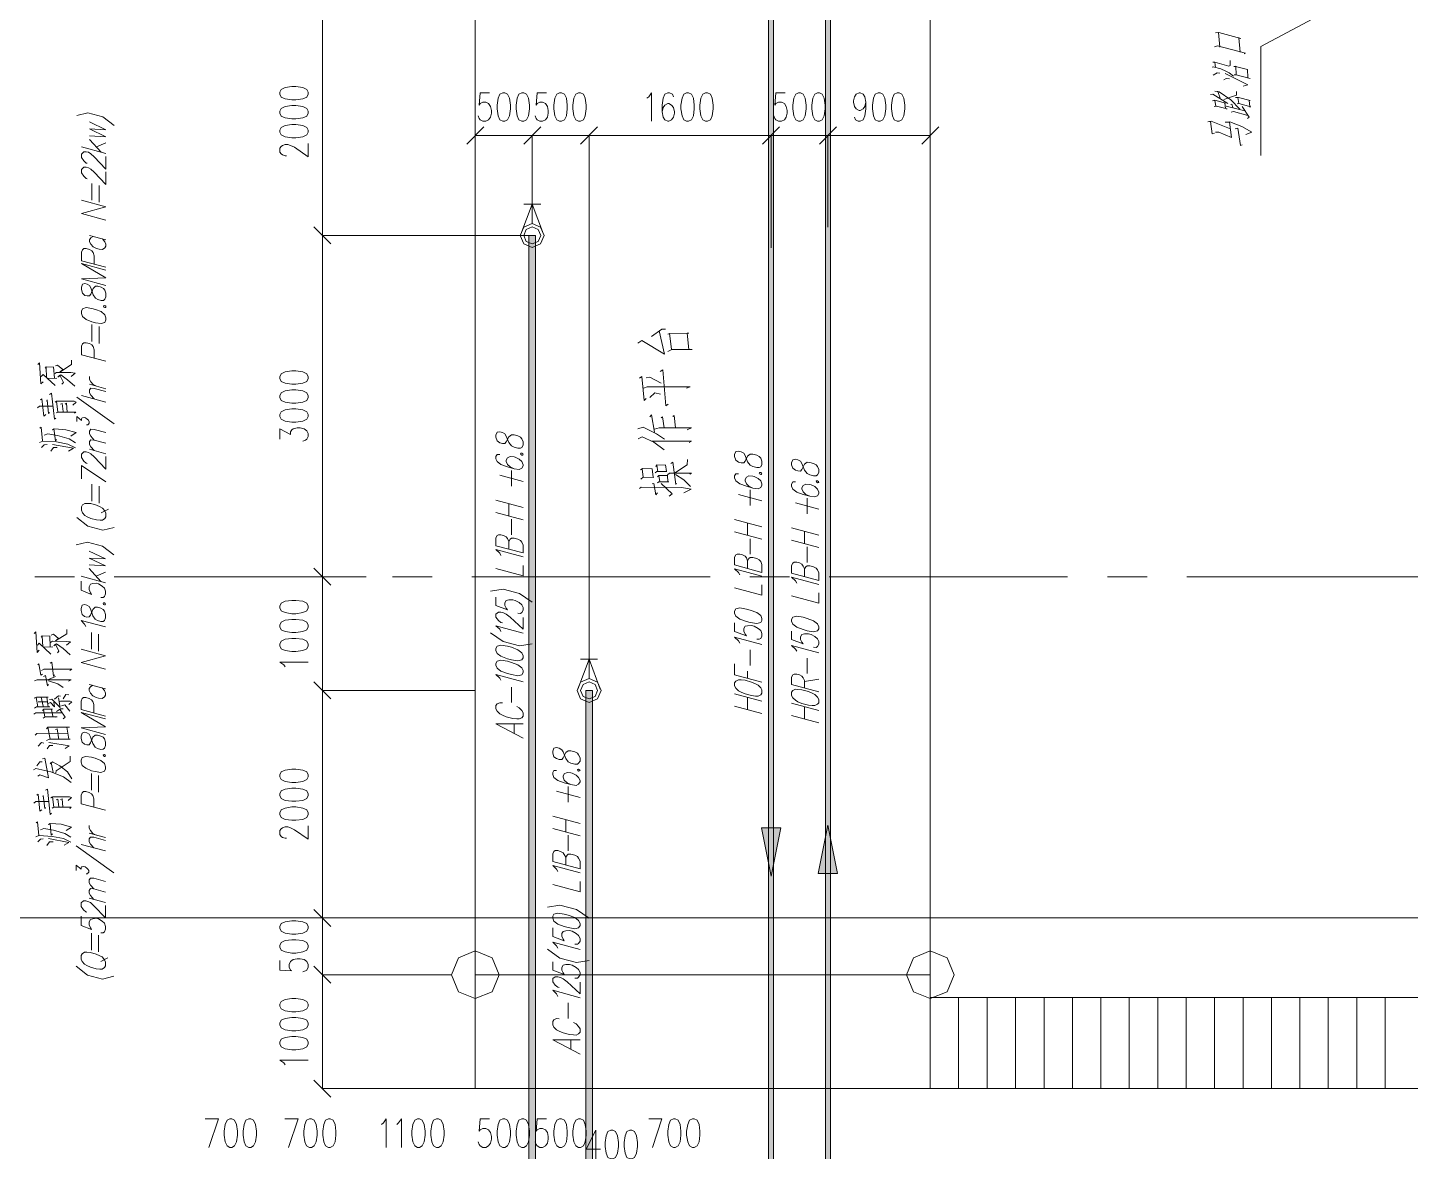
# Model space of a CAD drawing. Header units: millimetres. Extents: x 261 to 114907, y 32 to 1998430.
# Drawn here: x 64957 to 77117, y 1963001 to 1972882 of the extents above; entities that cross this region are included whole.
import ezdxf

# ---------------------------------------------------------------- set-up
doc = ezdxf.new("R2010")
doc.units = ezdxf.units.MM

msp = doc.modelspace()

# ---------------------------------------------------------------- hatches: boundary and pattern name
h = msp.add_hatch(color=0)
h.dxf.hatch_style = 2
h.paths.add_polyline_path([(71518, 1958852), (71473, 1958852), (71473, 1977070), (71518, 1977070)])
h = msp.add_hatch(color=0)
h.dxf.hatch_style = 2
h.paths.add_polyline_path([(72018, 1958352), (71973, 1958352), (71973, 1976570), (72018, 1976570)])
h = msp.add_hatch(color=0)
h.dxf.hatch_style = 2
h.paths.add_polyline_path([(69425, 1961803), (69365, 1961803), (69365, 1971055), (69425, 1971055)])
h = msp.add_hatch(color=0)
h.dxf.hatch_style = 2
h.paths.add_polyline_path([(69925, 1960939), (69865, 1960939), (69865, 1967054), (69925, 1967054)])
h = msp.add_hatch(color=0)
h.dxf.hatch_style = 2
h.paths.add_polyline_path([(71495, 1965420), (71580, 1965845), (71410, 1965845)])
h = msp.add_hatch(color=0)
h.dxf.hatch_style = 2
h.paths.add_polyline_path([(71995, 1965870), (72080, 1965445), (71910, 1965445)])

# ---------------------------------------------------------------- linework, layer by layer
at = {"color": 0, "lineweight": 0}
for points in [[(71518, 1958852), (71473, 1958852), (71473, 1977070), (71518, 1977070)], [(72018, 1958352), (71973, 1958352), (71973, 1976570), (72018, 1976570)], [(67174, 1972297), (67186, 1972272), (67222, 1972255), (67281, 1972247), (67317, 1972247), (67377, 1972255), (67412, 1972272), (67424, 1972297), (67424, 1972314), (67412, 1972339), (67377, 1972355), (67317, 1972364), (67281, 1972364), (67222, 1972355), (67186, 1972339), (67174, 1972314)], [(69136, 1972309), (69111, 1972298), (69095, 1972262), (69086, 1972202), (69086, 1972167), (69095, 1972107), (69111, 1972071), (69136, 1972059), (69153, 1972059), (69178, 1972071), (69195, 1972107), (69203, 1972167), (69203, 1972202), (69195, 1972262), (69178, 1972298), (69153, 1972309)], [(69303, 1972309), (69278, 1972298), (69261, 1972262), (69253, 1972202), (69253, 1972167), (69261, 1972107), (69278, 1972071), (69303, 1972059), (69320, 1972059), (69345, 1972071), (69362, 1972107), (69370, 1972167), (69370, 1972202), (69362, 1972262), (69345, 1972298), (69320, 1972309)], [(69636, 1972309), (69611, 1972298), (69595, 1972262), (69586, 1972202), (69586, 1972167), (69595, 1972107), (69611, 1972071), (69636, 1972059), (69653, 1972059), (69678, 1972071), (69695, 1972107), (69703, 1972167), (69703, 1972202), (69695, 1972262), (69678, 1972298), (69653, 1972309)], [(69803, 1972309), (69778, 1972298), (69761, 1972262), (69753, 1972202), (69753, 1972167), (69761, 1972107), (69778, 1972071), (69803, 1972059), (69820, 1972059), (69845, 1972071), (69861, 1972107), (69870, 1972167), (69870, 1972202), (69861, 1972262), (69845, 1972298), (69820, 1972309)], [(70753, 1972309), (70728, 1972298), (70712, 1972262), (70703, 1972202), (70703, 1972167), (70712, 1972107), (70728, 1972071), (70753, 1972059), (70770, 1972059), (70795, 1972071), (70812, 1972107), (70820, 1972167), (70820, 1972202), (70812, 1972262), (70795, 1972298), (70770, 1972309)], [(70920, 1972309), (70895, 1972298), (70878, 1972262), (70870, 1972202), (70870, 1972167), (70878, 1972107), (70895, 1972071), (70920, 1972059), (70937, 1972059), (70962, 1972071), (70978, 1972107), (70987, 1972167), (70987, 1972202), (70978, 1972262), (70962, 1972298), (70937, 1972309)], [(71737, 1972309), (71712, 1972298), (71695, 1972262), (71687, 1972202), (71687, 1972167), (71695, 1972107), (71712, 1972071), (71737, 1972059), (71754, 1972059), (71779, 1972071), (71795, 1972107), (71804, 1972167), (71804, 1972202), (71795, 1972262), (71779, 1972298), (71754, 1972309)], [(71904, 1972309), (71879, 1972298), (71862, 1972262), (71854, 1972202), (71854, 1972167), (71862, 1972107), (71879, 1972071), (71904, 1972059), (71920, 1972059), (71945, 1972071), (71962, 1972107), (71970, 1972167), (71970, 1972202), (71962, 1972262), (71945, 1972298), (71920, 1972309)], [(72437, 1972309), (72412, 1972298), (72395, 1972262), (72387, 1972202), (72387, 1972167), (72395, 1972107), (72412, 1972071), (72437, 1972059), (72454, 1972059), (72479, 1972071), (72496, 1972107), (72504, 1972167), (72504, 1972202), (72496, 1972262), (72479, 1972298), (72454, 1972309)], [(72604, 1972309), (72579, 1972298), (72562, 1972262), (72554, 1972202), (72554, 1972167), (72562, 1972107), (72579, 1972071), (72604, 1972059), (72621, 1972059), (72646, 1972071), (72662, 1972107), (72671, 1972167), (72671, 1972202), (72662, 1972262), (72646, 1972298), (72621, 1972309)], [(67174, 1972130), (67186, 1972105), (67222, 1972089), (67281, 1972080), (67317, 1972080), (67377, 1972089), (67412, 1972105), (67424, 1972130), (67424, 1972147), (67412, 1972172), (67377, 1972189), (67317, 1972197), (67281, 1972197), (67222, 1972189), (67186, 1972172), (67174, 1972147)], [(67174, 1971964), (67186, 1971939), (67222, 1971922), (67281, 1971914), (67317, 1971914), (67377, 1971922), (67412, 1971939), (67424, 1971964), (67424, 1971980), (67412, 1972005), (67377, 1972022), (67317, 1972030), (67281, 1972030), (67222, 1972022), (67186, 1972005), (67174, 1971980)], [(69290, 1971055), (69321, 1971129), (69395, 1971160), (69469, 1971129), (69500, 1971055), (69469, 1970981), (69395, 1970950), (69321, 1970981)], [(69320, 1971055), (69342, 1971108), (69395, 1971130), (69448, 1971108), (69470, 1971055), (69448, 1971002), (69395, 1970980), (69342, 1971002)], [(69320, 1971055), (69342, 1971108), (69395, 1971130), (69448, 1971108), (69470, 1971055), (69448, 1971002), (69395, 1970980), (69342, 1971002)], [(69425, 1961803), (69365, 1961803), (69365, 1971055), (69425, 1971055)], [(65605, 1970483), (65625, 1970484), (65636, 1970494), (65646, 1970516), (65646, 1970547), (65636, 1970574), (65625, 1970589), (65605, 1970601), (65574, 1970609), (65554, 1970608), (65533, 1970589), (65513, 1970540), (65502, 1970524), (65482, 1970523), (65461, 1970528), (65441, 1970546), (65430, 1970580), (65430, 1970599), (65441, 1970627), (65461, 1970633), (65482, 1970628), (65502, 1970616), (65513, 1970595), (65533, 1970534), (65554, 1970504), (65574, 1970492)], [(65554, 1970287), (65523, 1970296), (65471, 1970316), (65441, 1970343), (65430, 1970370), (65430, 1970389), (65441, 1970411), (65471, 1970421), (65523, 1970413), (65554, 1970405), (65605, 1970385), (65636, 1970358), (65646, 1970331), (65646, 1970312), (65636, 1970290), (65605, 1970280)], [(65636, 1970420), (65644, 1970421), (65646, 1970426), (65644, 1970433), (65636, 1970438), (65628, 1970437), (65625, 1970432), (65628, 1970425)], [(67174, 1969796), (67186, 1969771), (67222, 1969755), (67281, 1969746), (67317, 1969746), (67377, 1969755), (67412, 1969771), (67424, 1969796), (67424, 1969813), (67412, 1969838), (67377, 1969855), (67317, 1969863), (67281, 1969863), (67222, 1969855), (67186, 1969838), (67174, 1969813)], [(67174, 1969630), (67186, 1969605), (67222, 1969588), (67281, 1969580), (67317, 1969580), (67377, 1969588), (67412, 1969605), (67424, 1969630), (67424, 1969646), (67412, 1969671), (67377, 1969688), (67317, 1969696), (67281, 1969696), (67222, 1969688), (67186, 1969671), (67174, 1969646)], [(67174, 1969463), (67186, 1969438), (67222, 1969421), (67281, 1969413), (67317, 1969413), (67377, 1969421), (67412, 1969438), (67424, 1969463), (67424, 1969479), (67412, 1969504), (67377, 1969521), (67317, 1969529), (67281, 1969529), (67222, 1969521), (67186, 1969504), (67174, 1969479)], [(69269, 1969183), (69292, 1969183), (69303, 1969191), (69315, 1969211), (69315, 1969240), (69303, 1969266), (69292, 1969280), (69269, 1969292), (69235, 1969301), (69212, 1969301), (69189, 1969285), (69166, 1969239), (69155, 1969226), (69132, 1969226), (69109, 1969232), (69086, 1969249), (69075, 1969281), (69075, 1969298), (69086, 1969324), (69109, 1969329), (69132, 1969323), (69155, 1969311), (69166, 1969291), (69189, 1969233), (69212, 1969205), (69235, 1969192)], [(69303, 1969123), (69312, 1969124), (69315, 1969128), (69312, 1969134), (69303, 1969140), (69295, 1969139), (69292, 1969134), (69295, 1969128)], [(71370, 1969013), (71392, 1969013), (71404, 1969021), (71415, 1969041), (71415, 1969070), (71404, 1969095), (71392, 1969110), (71370, 1969122), (71335, 1969131), (71312, 1969132), (71289, 1969115), (71267, 1969070), (71255, 1969055), (71232, 1969056), (71209, 1969062), (71186, 1969080), (71175, 1969111), (71175, 1969128), (71186, 1969154), (71209, 1969159), (71232, 1969153), (71255, 1969141), (71267, 1969121), (71289, 1969064), (71312, 1969034), (71335, 1969023)], [(71869, 1968941), (71892, 1968941), (71904, 1968949), (71915, 1968969), (71915, 1968998), (71904, 1969024), (71892, 1969038), (71869, 1969050), (71835, 1969059), (71813, 1969060), (71789, 1969043), (71766, 1968998), (71755, 1968983), (71732, 1968984), (71710, 1968990), (71687, 1969008), (71675, 1969039), (71675, 1969056), (71687, 1969082), (71710, 1969087), (71732, 1969081), (71755, 1969069), (71766, 1969049), (71789, 1968991), (71813, 1968962), (71835, 1968951)], [(71404, 1968953), (71412, 1968954), (71415, 1968958), (71412, 1968964), (71404, 1968970), (71395, 1968969), (71392, 1968965), (71395, 1968958)], [(71904, 1968881), (71912, 1968882), (71916, 1968886), (71912, 1968892), (71904, 1968898), (71895, 1968897), (71892, 1968893), (71895, 1968887)], [(65564, 1968553), (65513, 1968567), (65482, 1968581), (65461, 1968593), (65441, 1968617), (65430, 1968638), (65430, 1968669), (65441, 1968685), (65461, 1968698), (65482, 1968699), (65513, 1968697), (65564, 1968683), (65595, 1968668), (65615, 1968657), (65636, 1968633), (65646, 1968612), (65646, 1968581), (65636, 1968565), (65615, 1968552), (65595, 1968551)], [(65602, 1967660), (65622, 1967661), (65632, 1967670), (65643, 1967692), (65643, 1967723), (65632, 1967750), (65622, 1967765), (65602, 1967777), (65571, 1967786), (65550, 1967785), (65530, 1967766), (65509, 1967715), (65499, 1967700), (65478, 1967699), (65457, 1967704), (65437, 1967723), (65427, 1967756), (65427, 1967775), (65437, 1967803), (65457, 1967810), (65478, 1967804), (65499, 1967792), (65509, 1967771), (65530, 1967710), (65550, 1967680), (65571, 1967668)], [(65632, 1967806), (65640, 1967807), (65643, 1967812), (65640, 1967819), (65632, 1967824), (65625, 1967823), (65622, 1967818), (65625, 1967811)], [(67174, 1967779), (67186, 1967754), (67222, 1967738), (67281, 1967729), (67317, 1967729), (67377, 1967738), (67412, 1967754), (67424, 1967779), (67424, 1967796), (67412, 1967821), (67377, 1967838), (67317, 1967846), (67281, 1967846), (67222, 1967838), (67186, 1967821), (67174, 1967796)], [(71312, 1967651), (71278, 1967661), (71221, 1967682), (71186, 1967708), (71175, 1967734), (71175, 1967751), (71186, 1967771), (71221, 1967779), (71278, 1967769), (71312, 1967760), (71370, 1967739), (71404, 1967713), (71415, 1967686), (71415, 1967670), (71404, 1967650), (71370, 1967642)], [(67174, 1967613), (67186, 1967588), (67222, 1967571), (67281, 1967562), (67317, 1967562), (67377, 1967571), (67412, 1967588), (67424, 1967613), (67424, 1967629), (67412, 1967654), (67377, 1967671), (67317, 1967679), (67281, 1967679), (67222, 1967671), (67186, 1967654), (67174, 1967629)], [(71813, 1967579), (71778, 1967589), (71721, 1967609), (71687, 1967636), (71675, 1967662), (71675, 1967679), (71687, 1967698), (71721, 1967707), (71778, 1967697), (71813, 1967688), (71869, 1967667), (71904, 1967640), (71915, 1967614), (71915, 1967597), (71904, 1967577), (71869, 1967570)], [(67174, 1967446), (67186, 1967421), (67222, 1967404), (67281, 1967396), (67317, 1967396), (67377, 1967404), (67412, 1967421), (67424, 1967446), (67424, 1967462), (67412, 1967487), (67377, 1967504), (67317, 1967512), (67281, 1967512), (67222, 1967504), (67186, 1967487), (67174, 1967462)], [(69212, 1967324), (69178, 1967333), (69120, 1967354), (69086, 1967380), (69075, 1967406), (69075, 1967424), (69086, 1967443), (69120, 1967452), (69178, 1967442), (69212, 1967433), (69269, 1967411), (69303, 1967385), (69315, 1967359), (69315, 1967342), (69303, 1967322), (69269, 1967315)], [(69212, 1967193), (69178, 1967202), (69120, 1967223), (69086, 1967249), (69075, 1967275), (69075, 1967292), (69086, 1967312), (69120, 1967320), (69178, 1967310), (69212, 1967301), (69269, 1967280), (69303, 1967254), (69315, 1967228), (69315, 1967211), (69303, 1967191), (69269, 1967183)], [(69790, 1967054), (69820, 1967128), (69895, 1967159), (69969, 1967128), (70000, 1967054), (69969, 1966980), (69895, 1966949), (69820, 1966980)], [(71323, 1967008), (71267, 1967023), (71232, 1967038), (71209, 1967050), (71186, 1967073), (71175, 1967093), (71175, 1967122), (71186, 1967136), (71209, 1967147), (71232, 1967147), (71267, 1967143), (71323, 1967128), (71358, 1967113), (71381, 1967101), (71404, 1967078), (71415, 1967058), (71415, 1967029), (71404, 1967015), (71381, 1967004), (71358, 1967005)], [(69820, 1967054), (69842, 1967107), (69895, 1967129), (69948, 1967107), (69970, 1967054), (69948, 1967001), (69895, 1966979), (69842, 1967001)], [(69820, 1967054), (69842, 1967107), (69895, 1967129), (69948, 1967107), (69970, 1967054), (69948, 1967001), (69895, 1966979), (69842, 1967001)], [(69925, 1960939), (69865, 1960939), (69865, 1967054), (69925, 1967054)], [(71824, 1966925), (71766, 1966940), (71732, 1966955), (71710, 1966967), (71687, 1966990), (71675, 1967010), (71675, 1967039), (71687, 1967053), (71710, 1967064), (71732, 1967063), (71766, 1967060), (71824, 1967045), (71858, 1967030), (71881, 1967018), (71904, 1966994), (71915, 1966975), (71915, 1966946), (71904, 1966932), (71881, 1966921), (71858, 1966921)], [(65123, 1966716), (65134, 1966730)], [(65602, 1966536), (65622, 1966537), (65632, 1966547), (65643, 1966569), (65643, 1966599), (65632, 1966627), (65622, 1966642), (65602, 1966653), (65571, 1966662), (65550, 1966661), (65530, 1966642), (65509, 1966592), (65499, 1966576), (65478, 1966575), (65457, 1966581), (65437, 1966599), (65427, 1966632), (65427, 1966651), (65437, 1966679), (65457, 1966686), (65478, 1966681), (65499, 1966669), (65509, 1966647), (65530, 1966587), (65550, 1966556), (65571, 1966544)], [(69769, 1966405), (69792, 1966405), (69803, 1966413), (69815, 1966433), (69815, 1966461), (69803, 1966488), (69792, 1966502), (69769, 1966514), (69735, 1966523), (69712, 1966523), (69689, 1966507), (69666, 1966461), (69655, 1966447), (69632, 1966448), (69609, 1966454), (69586, 1966471), (69575, 1966503), (69575, 1966520), (69586, 1966546), (69609, 1966551), (69632, 1966545), (69655, 1966533), (69666, 1966513), (69689, 1966455), (69712, 1966426), (69735, 1966414)], [(65550, 1966340), (65519, 1966348), (65468, 1966369), (65437, 1966395), (65427, 1966423), (65427, 1966441), (65437, 1966463), (65468, 1966473), (65519, 1966466), (65550, 1966457), (65602, 1966438), (65632, 1966411), (65643, 1966383), (65643, 1966365), (65632, 1966343), (65602, 1966332)], [(65632, 1966473), (65640, 1966474), (65643, 1966479), (65640, 1966485), (65632, 1966491), (65625, 1966489), (65622, 1966485), (65625, 1966478)], [(67174, 1966295), (67186, 1966270), (67222, 1966254), (67281, 1966245), (67317, 1966245), (67377, 1966254), (67412, 1966270), (67424, 1966295), (67424, 1966312), (67412, 1966337), (67377, 1966354), (67317, 1966362), (67281, 1966362), (67222, 1966354), (67186, 1966337), (67174, 1966312)], [(69803, 1966345), (69812, 1966346), (69815, 1966350), (69812, 1966356), (69803, 1966362), (69795, 1966360), (69792, 1966356), (69795, 1966350)], [(67174, 1966129), (67186, 1966104), (67222, 1966087), (67281, 1966079), (67317, 1966079), (67377, 1966087), (67412, 1966104), (67424, 1966129), (67424, 1966145), (67412, 1966170), (67377, 1966187), (67317, 1966195), (67281, 1966195), (67222, 1966187), (67186, 1966170), (67174, 1966145)], [(67174, 1965962), (67186, 1965937), (67222, 1965920), (67281, 1965912), (67317, 1965912), (67377, 1965920), (67412, 1965937), (67424, 1965962), (67424, 1965979), (67412, 1966004), (67377, 1966020), (67317, 1966029), (67281, 1966029), (67222, 1966020), (67186, 1966004), (67174, 1965979)], [(71495, 1965420), (71580, 1965845), (71410, 1965845)], [(71995, 1965870), (72080, 1965445), (71910, 1965445)], [(69712, 1964969), (69677, 1964978), (69621, 1964999), (69586, 1965025), (69575, 1965051), (69575, 1965068), (69586, 1965088), (69621, 1965096), (69677, 1965087), (69712, 1965077), (69769, 1965056), (69803, 1965030), (69815, 1965004), (69815, 1964987), (69803, 1964967), (69769, 1964959)], [(67174, 1964962), (67186, 1964937), (67222, 1964920), (67281, 1964912), (67317, 1964912), (67377, 1964920), (67412, 1964937), (67424, 1964962), (67424, 1964979), (67412, 1965004), (67377, 1965020), (67317, 1965028), (67281, 1965028), (67222, 1965020), (67186, 1965004), (67174, 1964979)], [(67174, 1964795), (67186, 1964770), (67222, 1964754), (67281, 1964745), (67317, 1964745), (67377, 1964754), (67412, 1964770), (67424, 1964795), (67424, 1964812), (67412, 1964837), (67377, 1964854), (67317, 1964862), (67281, 1964862), (67222, 1964854), (67186, 1964837), (67174, 1964812)], [(65560, 1964606), (65509, 1964620), (65478, 1964634), (65457, 1964646), (65437, 1964670), (65427, 1964691), (65427, 1964722), (65437, 1964738), (65457, 1964751), (65478, 1964751), (65509, 1964749), (65560, 1964735), (65591, 1964721), (65612, 1964710), (65632, 1964685), (65643, 1964664), (65643, 1964633), (65632, 1964617), (65612, 1964604), (65591, 1964604)], [(68685, 1964554), (68746, 1964702), (68894, 1964763), (69043, 1964702), (69104, 1964554), (69043, 1964405), (68894, 1964344), (68746, 1964405)], [(68685, 1964554), (68746, 1964702), (68894, 1964763), (69043, 1964702), (69104, 1964554), (69043, 1964405), (68894, 1964344), (68746, 1964405)], [(72686, 1964554), (72747, 1964702), (72895, 1964763), (73044, 1964702), (73105, 1964554), (73044, 1964405), (72895, 1964344), (72747, 1964405)], [(72686, 1964554), (72747, 1964702), (72895, 1964763), (73044, 1964702), (73105, 1964554), (73044, 1964405), (72895, 1964344), (72747, 1964405)], [(67174, 1964278), (67186, 1964253), (67222, 1964237), (67281, 1964228), (67317, 1964228), (67377, 1964237), (67412, 1964253), (67424, 1964278), (67424, 1964295), (67412, 1964320), (67377, 1964337), (67317, 1964345), (67281, 1964345), (67222, 1964337), (67186, 1964320), (67174, 1964295)], [(67174, 1964112), (67186, 1964087), (67222, 1964070), (67281, 1964062), (67317, 1964062), (67377, 1964070), (67412, 1964087), (67424, 1964112), (67424, 1964128), (67412, 1964153), (67377, 1964170), (67317, 1964178), (67281, 1964178), (67222, 1964170), (67186, 1964153), (67174, 1964128)], [(67174, 1963945), (67186, 1963920), (67222, 1963903), (67281, 1963895), (67317, 1963895), (67377, 1963903), (67412, 1963920), (67424, 1963945), (67424, 1963962), (67412, 1963987), (67377, 1964003), (67317, 1964012), (67281, 1964012), (67222, 1964003), (67186, 1963987), (67174, 1963962)], [(66736, 1963286), (66711, 1963274), (66694, 1963238), (66686, 1963179), (66686, 1963143), (66694, 1963084), (66711, 1963048), (66736, 1963036), (66752, 1963036), (66777, 1963048), (66794, 1963084), (66802, 1963143), (66802, 1963179), (66794, 1963238), (66777, 1963274), (66752, 1963286)], [(66902, 1963286), (66877, 1963274), (66861, 1963238), (66852, 1963179), (66852, 1963143), (66861, 1963084), (66877, 1963048), (66902, 1963036), (66919, 1963036), (66944, 1963048), (66961, 1963084), (66969, 1963143), (66969, 1963179), (66961, 1963238), (66944, 1963274), (66919, 1963286)], [(67436, 1963286), (67411, 1963274), (67394, 1963238), (67386, 1963179), (67386, 1963143), (67394, 1963084), (67411, 1963048), (67436, 1963036), (67453, 1963036), (67478, 1963048), (67494, 1963084), (67503, 1963143), (67503, 1963179), (67494, 1963238), (67478, 1963274), (67453, 1963286)], [(67603, 1963286), (67578, 1963274), (67561, 1963238), (67553, 1963179), (67553, 1963143), (67561, 1963084), (67578, 1963048), (67603, 1963036), (67619, 1963036), (67644, 1963048), (67661, 1963084), (67669, 1963143), (67669, 1963179), (67661, 1963238), (67644, 1963274), (67619, 1963286)], [(68386, 1963286), (68361, 1963274), (68344, 1963238), (68336, 1963179), (68336, 1963143), (68344, 1963084), (68361, 1963048), (68386, 1963036), (68403, 1963036), (68428, 1963048), (68444, 1963084), (68453, 1963143), (68453, 1963179), (68444, 1963238), (68428, 1963274), (68403, 1963286)], [(68553, 1963286), (68528, 1963274), (68511, 1963238), (68503, 1963179), (68503, 1963143), (68511, 1963084), (68528, 1963048), (68553, 1963036), (68570, 1963036), (68594, 1963048), (68611, 1963084), (68619, 1963143), (68619, 1963179), (68611, 1963238), (68594, 1963274), (68570, 1963286)], [(69136, 1963286), (69111, 1963274), (69095, 1963238), (69086, 1963179), (69086, 1963143), (69095, 1963084), (69111, 1963048), (69136, 1963036), (69153, 1963036), (69178, 1963048), (69195, 1963084), (69203, 1963143), (69203, 1963179), (69195, 1963238), (69178, 1963274), (69153, 1963286)], [(69303, 1963286), (69278, 1963274), (69261, 1963238), (69253, 1963179), (69253, 1963143), (69261, 1963084), (69278, 1963048), (69303, 1963036), (69320, 1963036), (69345, 1963048), (69362, 1963084), (69370, 1963143), (69370, 1963179), (69362, 1963238), (69345, 1963274), (69320, 1963286)], [(69636, 1963286), (69611, 1963274), (69595, 1963238), (69586, 1963179), (69586, 1963143), (69595, 1963084), (69611, 1963048), (69636, 1963036), (69653, 1963036), (69678, 1963048), (69695, 1963084), (69703, 1963143), (69703, 1963179), (69695, 1963238), (69678, 1963274), (69653, 1963286)], [(69803, 1963286), (69778, 1963274), (69761, 1963238), (69753, 1963179), (69753, 1963143), (69761, 1963084), (69778, 1963048), (69803, 1963036), (69820, 1963036), (69845, 1963048), (69861, 1963084), (69870, 1963143), (69870, 1963179), (69861, 1963238), (69845, 1963274), (69820, 1963286)], [(70636, 1963286), (70611, 1963274), (70595, 1963238), (70586, 1963179), (70586, 1963143), (70595, 1963084), (70611, 1963048), (70636, 1963036), (70653, 1963036), (70678, 1963048), (70695, 1963084), (70703, 1963143), (70703, 1963179), (70695, 1963238), (70678, 1963274), (70653, 1963286)], [(70803, 1963286), (70778, 1963274), (70762, 1963238), (70753, 1963179), (70753, 1963143), (70762, 1963084), (70778, 1963048), (70803, 1963036), (70820, 1963036), (70845, 1963048), (70862, 1963084), (70870, 1963143), (70870, 1963179), (70862, 1963238), (70845, 1963274), (70820, 1963286)], [(70086, 1963186), (70061, 1963174), (70045, 1963138), (70036, 1963079), (70036, 1963043), (70045, 1962984), (70061, 1962948), (70086, 1962936), (70103, 1962936), (70128, 1962948), (70145, 1962984), (70153, 1963043), (70153, 1963079), (70145, 1963138), (70128, 1963174), (70103, 1963186)], [(70253, 1963186), (70228, 1963174), (70211, 1963138), (70203, 1963079), (70203, 1963043), (70211, 1962984), (70228, 1962948), (70253, 1962936), (70270, 1962936), (70295, 1962948), (70311, 1962984), (70320, 1963043), (70320, 1963079), (70311, 1963138), (70295, 1963174), (70270, 1963186)]]:
    msp.add_lwpolyline(points, close=True, dxfattribs=at)
for points in [[(68894, 1963553), (68894, 1973555)], [(72895, 1973555), (72895, 1963553)], [(67549, 1973056), (67549, 1971055)], [(76261, 1972960), (75803, 1972716)], [(75441, 1972712), (75429, 1972840), (75403, 1972838), (75432, 1972839), (75627, 1972787), (75608, 1972792), (75621, 1972668)], [(75422, 1972721), (75394, 1972714)], [(75422, 1972721), (75668, 1972657), (75656, 1972652)], [(75803, 1972716), (75803, 1971759)], [(75384, 1972539), (75375, 1972535)], [(75403, 1972532), (75397, 1972578), (75381, 1972578), (75397, 1972580), (75520, 1972543), (75533, 1972550), (75533, 1972593)], [(75384, 1972539), (75451, 1972521), (75495, 1972501), (75523, 1972485), (75561, 1972455)], [(75419, 1972484), (75384, 1972463)], [(75419, 1972484), (75441, 1972483)], [(75586, 1972466), (75583, 1972543), (75564, 1972542), (75580, 1972542), (75684, 1972514), (75687, 1972443)], [(75498, 1972436), (75476, 1972422)], [(75646, 1972368), (75687, 1972380), (75489, 1972478)], [(75498, 1972436), (75526, 1972433)], [(75586, 1972468), (75567, 1972467)], [(75586, 1972468), (75709, 1972435)], [(69019, 1972309), (68936, 1972309), (68928, 1972202), (68936, 1972214), (68961, 1972226), (68986, 1972226), (69011, 1972214), (69028, 1972190), (69036, 1972155), (69036, 1972131), (69028, 1972095), (69011, 1972071), (68986, 1972059), (68961, 1972059), (68936, 1972071), (68928, 1972083), (68919, 1972107)], [(69520, 1972309), (69437, 1972309), (69428, 1972202), (69437, 1972214), (69462, 1972226), (69486, 1972226), (69511, 1972214), (69528, 1972190), (69536, 1972155), (69536, 1972131), (69528, 1972095), (69511, 1972071), (69486, 1972059), (69462, 1972059), (69437, 1972071), (69428, 1972083), (69420, 1972107)], [(70403, 1972262), (70420, 1972274), (70445, 1972309), (70445, 1972059)], [(70637, 1972274), (70628, 1972298), (70603, 1972309), (70587, 1972309), (70562, 1972298), (70545, 1972262), (70537, 1972202), (70537, 1972143), (70545, 1972095), (70562, 1972071), (70587, 1972059), (70595, 1972059), (70620, 1972071), (70637, 1972095), (70645, 1972131), (70645, 1972143), (70637, 1972179), (70620, 1972202), (70595, 1972214), (70587, 1972214), (70562, 1972202), (70545, 1972179), (70537, 1972143)], [(71620, 1972309), (71537, 1972309), (71529, 1972202), (71537, 1972214), (71562, 1972226), (71587, 1972226), (71612, 1972214), (71629, 1972190), (71637, 1972155), (71637, 1972131), (71629, 1972095), (71612, 1972071), (71587, 1972059), (71562, 1972059), (71537, 1972071), (71529, 1972083), (71520, 1972107)], [(72329, 1972226), (72320, 1972190), (72304, 1972167), (72279, 1972155), (72270, 1972155), (72245, 1972167), (72229, 1972190), (72220, 1972226), (72220, 1972238), (72229, 1972274), (72245, 1972298), (72270, 1972309), (72279, 1972309), (72304, 1972298), (72320, 1972274), (72329, 1972226), (72329, 1972167), (72320, 1972107), (72304, 1972071), (72279, 1972059), (72262, 1972059), (72237, 1972071), (72229, 1972095)], [(75381, 1972298), (75359, 1972295)], [(75397, 1972242), (75378, 1972239), (75397, 1972244), (75492, 1972219), (75485, 1972221), (75492, 1972172)], [(75381, 1972298), (75511, 1972214)], [(75425, 1972321), (75397, 1972324), (75435, 1972318), (75539, 1972247), (75618, 1972165)], [(75397, 1972242), (75406, 1972193)], [(75425, 1972321), (75444, 1972262)], [(75589, 1972289), (75476, 1972250)], [(75608, 1972214), (75599, 1972268), (75580, 1972269), (75605, 1972269), (75709, 1972241), (75699, 1972243), (75706, 1972188)], [(75589, 1972289), (75589, 1972322)], [(65718, 1972021), (65619, 1972099), (65488, 1972133), (65389, 1972109)], [(75413, 1972193), (75391, 1972189)], [(75413, 1972193), (75507, 1972168), (75498, 1972168)], [(75498, 1972193), (75662, 1972151)], [(75555, 1972180), (75548, 1972210), (75539, 1972206)], [(75561, 1972145), (75542, 1972140)], [(75561, 1972145), (75687, 1972111)], [(75608, 1972214), (75593, 1972211)], [(75608, 1972214), (75715, 1972186), (75703, 1972185)], [(75699, 1972094), (75637, 1972189)], [(65502, 1971931), (65646, 1971923), (65502, 1971993), (65646, 1971985), (65502, 1972055)], [(68969, 1972009), (68819, 1971859)], [(69320, 1971859), (69470, 1972009)], [(69470, 1972009), (69320, 1971859)], [(69820, 1971859), (69970, 1972009)], [(69970, 1972009), (69820, 1971859)], [(71420, 1971859), (71570, 1972009)], [(71570, 1972009), (71420, 1971859)], [(71920, 1971859), (72070, 1972009)], [(72070, 1972009), (71920, 1971859)], [(72821, 1971859), (72970, 1972009)], [(75394, 1971955), (75375, 1971949), (75359, 1972058), (75337, 1972054), (75366, 1972060), (75526, 1971995)], [(75432, 1971963), (75545, 1971916), (75526, 1972052), (75489, 1972052), (75530, 1972053), (75634, 1972013), (75722, 1971963), (75671, 1971944)], [(75624, 1971846), (75599, 1971998), (75577, 1971993)], [(75699, 1972094), (75684, 1972083)], [(65605, 1971786), (65502, 1971900)], [(68894, 1971687), (68894, 1971937)], [(68894, 1971934), (69395, 1971934)], [(69395, 1971431), (69395, 1971937)], [(69395, 1971431), (69395, 1971937)], [(69395, 1971934), (69895, 1971934)], [(69895, 1967430), (69895, 1971937)], [(69895, 1967430), (69895, 1971937)], [(69895, 1971934), (71495, 1971934)], [(71495, 1970946), (71495, 1971937)], [(71495, 1970946), (71495, 1971937)], [(71495, 1971934), (71995, 1971934)], [(71995, 1971129), (71995, 1971937)], [(71995, 1971129), (71995, 1971937)], [(71995, 1971934), (72895, 1971934)], [(72895, 1971425), (72895, 1971937)], [(75432, 1971963), (75403, 1971962)], [(65646, 1971775), (65430, 1971833)], [(65482, 1971690), (65471, 1971692), (65451, 1971710), (65430, 1971740), (65430, 1971771), (65451, 1971790), (65471, 1971791), (65492, 1971786), (65513, 1971774), (65543, 1971747), (65646, 1971639), (65646, 1971750)], [(65564, 1971834), (65646, 1971868)], [(67234, 1971755), (67222, 1971755), (67198, 1971763), (67186, 1971772), (67174, 1971788), (67174, 1971822), (67186, 1971838), (67198, 1971847), (67222, 1971855), (67246, 1971855), (67269, 1971847), (67305, 1971830), (67424, 1971747), (67424, 1971864)], [(75624, 1971846), (75637, 1971853)], [(65482, 1971554), (65471, 1971556), (65451, 1971575), (65430, 1971605), (65430, 1971635), (65451, 1971655), (65471, 1971655), (65492, 1971650), (65513, 1971638), (65543, 1971611), (65646, 1971503), (65646, 1971615)], [(65523, 1971512), (65523, 1971364)], [(65585, 1971347), (65585, 1971495)], [(69395, 1971160), (69395, 1971427)], [(65646, 1971188), (65430, 1971247), (65646, 1971306), (65430, 1971364)], [(69395, 1971329), (69296, 1971066)], [(69470, 1971329), (69320, 1971329)], [(69395, 1971329), (69493, 1971066)], [(65502, 1971054), (65646, 1971016)], [(65533, 1971046), (65513, 1971033), (65502, 1971017), (65502, 1970999), (65513, 1970978), (65533, 1970954), (65564, 1970939), (65585, 1970934), (65615, 1970932), (65636, 1970945), (65646, 1970960), (65646, 1970979), (65636, 1971000), (65615, 1971024)], [(67474, 1971130), (67624, 1970980)], [(67624, 1970980), (67474, 1971130)], [(69391, 1971055), (67547, 1971055)], [(69391, 1971055), (67547, 1971055)], [(67549, 1971055), (67549, 1968054)], [(65646, 1970775), (65430, 1970833), (65430, 1970907), (65441, 1970929), (65451, 1970939), (65471, 1970939), (65502, 1970931), (65523, 1970919), (65533, 1970904), (65543, 1970877), (65543, 1970803)], [(65646, 1970614), (65430, 1970673), (65646, 1970683), (65430, 1970808), (65646, 1970750)], [(65523, 1970271), (65523, 1970123)], [(65585, 1970106), (65585, 1970255)], [(70358, 1970130), (70559, 1970011), (70512, 1970215)], [(70536, 1970231), (70445, 1970165)], [(70536, 1970231), (70567, 1970231)], [(70619, 1970055), (70603, 1970193), (70587, 1970187), (70606, 1970193), (70772, 1970196), (70756, 1970196), (70772, 1970052)], [(65646, 1969948), (65430, 1970006), (65430, 1970080), (65441, 1970102), (65451, 1970112), (65471, 1970112), (65502, 1970104), (65523, 1970092), (65533, 1970077), (65543, 1970050), (65543, 1969975)], [(70358, 1970130), (70323, 1970108)], [(70622, 1970052), (70587, 1970033)], [(70622, 1970052), (70800, 1970052)], [(65073, 1969751), (65062, 1969935), (65048, 1969921)], [(65201, 1969908), (65220, 1969914), (65266, 1969876), (65240, 1969853), (65342, 1969919), (65342, 1969957)], [(65076, 1969815), (65093, 1969833), (65198, 1969735)], [(65119, 1969899), (65110, 1969887)], [(65110, 1969887), (65119, 1969896)], [(65119, 1969899), (65189, 1969896)], [(65119, 1969896), (65124, 1969803)], [(65192, 1969801), (65186, 1969899)], [(65212, 1969851), (65195, 1969840)], [(65212, 1969851), (65337, 1969849), (65376, 1969844), (65340, 1969815)], [(65272, 1969763), (65240, 1969826), (65223, 1969810), (65249, 1969828), (65308, 1969785), (65371, 1969729)], [(65564, 1969729), (65533, 1969744), (65513, 1969768), (65502, 1969789), (65502, 1969814)], [(70398, 1969620), (70378, 1969604), (70358, 1969815), (70339, 1969800)], [(70429, 1969809), (70398, 1969803)], [(70429, 1969809), (70528, 1969755)], [(70571, 1969557), (70544, 1969872), (70520, 1969860)], [(65073, 1969751), (65093, 1969769)], [(65215, 1969799), (65139, 1969797)], [(65272, 1969763), (65257, 1969747)], [(65646, 1969707), (65502, 1969746)], [(65543, 1969617), (65513, 1969651), (65502, 1969672), (65502, 1969696), (65513, 1969712), (65543, 1969710), (65646, 1969682)], [(70406, 1969724), (70374, 1969711)], [(70406, 1969724), (70784, 1969724), (70752, 1969711)], [(65116, 1969479), (65099, 1969465), (65082, 1969619), (65070, 1969610)], [(65150, 1969499), (65141, 1969490), (65130, 1969608), (65124, 1969599)], [(65204, 1969449), (65192, 1969438), (65167, 1969667), (65150, 1969656)], [(65212, 1969597), (65198, 1969588), (65215, 1969597), (65365, 1969597), (65385, 1969590), (65354, 1969563)], [(65212, 1969597), (65223, 1969501)], [(65260, 1969576), (65246, 1969570)], [(65260, 1969576), (65269, 1969506)], [(65306, 1969501), (65300, 1969579), (65286, 1969572)], [(65718, 1969398), (65389, 1969634)], [(65646, 1969590), (65430, 1969648)], [(70472, 1969670), (70429, 1969629)], [(70472, 1969670), (70524, 1969658)], [(70571, 1969557), (70591, 1969570)], [(65062, 1969554), (65045, 1969540)], [(65062, 1969554), (65178, 1969554)], [(65226, 1969501), (65209, 1969495)], [(65226, 1969501), (65382, 1969501), (65368, 1969492)], [(65389, 1969418), (65389, 1969464), (65430, 1969429), (65430, 1969441), (65435, 1969449), (65441, 1969451), (65456, 1969453), (65466, 1969450), (65482, 1969439), (65492, 1969431), (65497, 1969417), (65497, 1969404), (65492, 1969394), (65487, 1969389), (65476, 1969389)], [(70469, 1969324), (70445, 1969478), (70429, 1969459)], [(70540, 1969459), (70528, 1969450)], [(70540, 1969459), (70555, 1969362)], [(70654, 1969362), (70642, 1969472), (70630, 1969463)], [(65087, 1969248), (65076, 1969370), (65065, 1969361)], [(65201, 1969250), (65189, 1969354), (65175, 1969345), (65195, 1969354), (65292, 1969347), (65385, 1969323), (65337, 1969291)], [(65543, 1969256), (65513, 1969289), (65502, 1969311), (65502, 1969335), (65513, 1969351), (65543, 1969349), (65646, 1969321)], [(67174, 1969263), (67174, 1969354), (67269, 1969304), (67269, 1969329), (67281, 1969346), (67293, 1969354), (67329, 1969363), (67353, 1969363), (67388, 1969354), (67412, 1969338), (67424, 1969313), (67424, 1969288), (67412, 1969263), (67400, 1969255), (67377, 1969246)], [(70370, 1969368), (70323, 1969355)], [(70370, 1969368), (70488, 1969311), (70559, 1969264)], [(70512, 1969362), (70469, 1969352)], [(70512, 1969362), (70796, 1969362), (70756, 1969346)], [(65062, 1969234), (65090, 1969245), (65212, 1969239), (65311, 1969220), (65379, 1969186)], [(65104, 1969214), (65079, 1969189)], [(65136, 1969309), (65104, 1969298)], [(65104, 1969214), (65130, 1969216)], [(65136, 1969309), (65220, 1969295), (65323, 1969266), (65379, 1969232)], [(65360, 1969184), (65175, 1969218)], [(65201, 1969250), (65212, 1969261)], [(65543, 1969164), (65513, 1969197), (65502, 1969218), (65502, 1969243), (65513, 1969258), (65543, 1969256), (65646, 1969229)], [(70363, 1969283), (70327, 1969267)], [(70363, 1969283), (70465, 1969236), (70555, 1969170)], [(70445, 1969245), (70796, 1969245), (70776, 1969233)], [(65184, 1969191), (65161, 1969157)], [(65184, 1969191), (65218, 1969191)], [(65360, 1969184), (65317, 1969159)], [(65482, 1969051), (65471, 1969053), (65451, 1969071), (65430, 1969102), (65430, 1969132), (65451, 1969152), (65471, 1969152), (65492, 1969147), (65513, 1969135), (65543, 1969108), (65646, 1969000), (65646, 1969111)], [(65646, 1969136), (65502, 1969175)], [(69235, 1969004), (69200, 1969019), (69178, 1969042), (69166, 1969068), (69166, 1969080), (69178, 1969099), (69200, 1969110), (69235, 1969107), (69246, 1969104), (69281, 1969089), (69303, 1969066), (69315, 1969039), (69315, 1969028), (69303, 1969008), (69281, 1968997), (69235, 1969004), (69178, 1969019), (69120, 1969040), (69086, 1969067), (69075, 1969092), (69075, 1969110), (69086, 1969130), (69109, 1969129)], [(70646, 1968965), (70756, 1969037), (70760, 1969084)], [(65430, 1968916), (65430, 1969033), (65646, 1968889)], [(69212, 1968850), (69212, 1968987)], [(70370, 1968930), (70363, 1969002), (70347, 1968993), (70366, 1969005), (70449, 1969002), (70457, 1968930)], [(70492, 1968980), (70477, 1968968)], [(70500, 1968977), (70492, 1969034), (70481, 1969024), (70488, 1969037), (70563, 1969034)], [(70492, 1968980), (70579, 1968980)], [(70567, 1969037), (70575, 1968980)], [(70583, 1968949), (70603, 1968965), (70796, 1968965), (70780, 1968955)], [(70665, 1968877), (70658, 1968864), (70630, 1969062), (70614, 1969050)], [(71335, 1968834), (71301, 1968849), (71278, 1968872), (71267, 1968898), (71267, 1968909), (71278, 1968929), (71301, 1968940), (71335, 1968937), (71347, 1968934), (71381, 1968919), (71404, 1968896), (71415, 1968870), (71415, 1968858), (71404, 1968838), (71381, 1968827), (71335, 1968834), (71278, 1968849), (71221, 1968870), (71186, 1968897), (71175, 1968923), (71175, 1968940), (71186, 1968959), (71209, 1968959)], [(65523, 1968867), (65523, 1968718)], [(65585, 1968702), (65585, 1968850)], [(69109, 1968946), (69315, 1968891)], [(70354, 1968842), (70339, 1968829)], [(70370, 1968930), (70350, 1968911)], [(70354, 1968842), (70709, 1968839), (70792, 1968823), (70728, 1968791)], [(70370, 1968930), (70465, 1968927)], [(70496, 1968791), (70481, 1968773), (70465, 1968873), (70449, 1968870)], [(70508, 1968943), (70496, 1968933), (70508, 1968943), (70583, 1968943), (70587, 1968889)], [(70508, 1968889), (70496, 1968880)], [(70508, 1968943), (70516, 1968889)], [(70508, 1968889), (70595, 1968889)], [(70599, 1968763), (70626, 1968782), (70528, 1968873)], [(70728, 1968905), (70654, 1968952)], [(70728, 1968905), (70787, 1968848)], [(71835, 1968762), (71801, 1968777), (71778, 1968800), (71766, 1968826), (71766, 1968837), (71778, 1968857), (71801, 1968868), (71835, 1968865), (71847, 1968862), (71881, 1968847), (71904, 1968824), (71915, 1968798), (71915, 1968786), (71904, 1968766), (71881, 1968756), (71835, 1968762), (71778, 1968777), (71721, 1968798), (71687, 1968824), (71675, 1968850), (71675, 1968868), (71687, 1968887), (71710, 1968887)], [(69075, 1968727), (69315, 1968662)], [(71209, 1968776), (71415, 1968721)], [(71312, 1968680), (71312, 1968817)], [(71813, 1968608), (71813, 1968745)], [(65605, 1968616), (65667, 1968649)], [(69315, 1968554), (69075, 1968618)], [(69189, 1968587), (69189, 1968696)], [(71710, 1968704), (71915, 1968649)], [(65389, 1968575), (65488, 1968498), (65619, 1968463), (65718, 1968487)], [(69212, 1968422), (69212, 1968559)], [(71175, 1968557), (71415, 1968493)], [(71289, 1968418), (71289, 1968526)], [(71675, 1968485), (71915, 1968420)], [(65715, 1968247), (65616, 1968324), (65485, 1968359), (65385, 1968335)], [(69315, 1968263), (69075, 1968327), (69075, 1968395), (69086, 1968415), (69097, 1968423), (69120, 1968423), (69143, 1968417), (69166, 1968405), (69178, 1968391), (69189, 1968365), (69189, 1968296)], [(69189, 1968365), (69200, 1968384), (69212, 1968393), (69235, 1968392), (69269, 1968383), (69292, 1968372), (69303, 1968357), (69315, 1968331), (69315, 1968263)], [(71415, 1968384), (71175, 1968448)], [(71312, 1968251), (71312, 1968388)], [(71915, 1968312), (71675, 1968376)], [(71789, 1968346), (71789, 1968454)], [(65499, 1968157), (65643, 1968149), (65499, 1968218), (65643, 1968210), (65499, 1968280)], [(69120, 1968240), (69109, 1968260), (69075, 1968292), (69315, 1968228)], [(71415, 1968092), (71175, 1968157), (71175, 1968225), (71186, 1968245), (71198, 1968253), (71221, 1968253), (71244, 1968247), (71267, 1968235), (71278, 1968221), (71289, 1968194), (71289, 1968126)], [(71813, 1968179), (71813, 1968316)], [(65602, 1968012), (65499, 1968126)], [(67474, 1968129), (67624, 1967979)], [(67624, 1967979), (67474, 1968129)], [(69075, 1968127), (69315, 1968062), (69315, 1968154)], [(71221, 1968070), (71209, 1968090), (71175, 1968122), (71415, 1968058)], [(71289, 1968194), (71301, 1968214), (71312, 1968223), (71335, 1968222), (71370, 1968213), (71392, 1968201), (71404, 1968187), (71415, 1968161), (71415, 1968092)], [(71915, 1968020), (71675, 1968085), (71675, 1968153), (71687, 1968173), (71698, 1968182), (71721, 1968181), (71744, 1968175), (71766, 1968163), (71778, 1968148), (71789, 1968122), (71789, 1968054)], [(71789, 1968122), (71801, 1968142), (71813, 1968151), (71835, 1968150), (71869, 1968141), (71892, 1968129), (71904, 1968115), (71915, 1968089), (71915, 1968020)], [(65370, 1968054), (65020, 1968054)], [(65643, 1968001), (65427, 1968059)], [(65427, 1968015), (65427, 1967935), (65519, 1967898), (65509, 1967913), (65499, 1967941), (65499, 1967965), (65509, 1967987), (65530, 1967994), (65560, 1967998), (65581, 1967992), (65612, 1967972), (65632, 1967954), (65643, 1967926), (65643, 1967902), (65632, 1967880), (65622, 1967870), (65602, 1967870)], [(65560, 1968060), (65643, 1968093)], [(67815, 1968054), (65719, 1968054)], [(67933, 1968054), (67547, 1968054)], [(67933, 1968054), (67547, 1968054)], [(67549, 1968054), (67549, 1967054)], [(68514, 1968054), (68165, 1968054)], [(70959, 1968054), (68863, 1968054)], [(71658, 1968054), (71309, 1968054)], [(71721, 1967998), (71710, 1968018), (71675, 1968051), (71915, 1967986)], [(74103, 1968054), (72007, 1968054)], [(74802, 1968054), (74453, 1968054)], [(77247, 1968054), (75151, 1968054)], [(69395, 1967829), (69284, 1967906), (69139, 1967945), (69029, 1967927)], [(69075, 1967875), (69075, 1967801), (69178, 1967762), (69166, 1967776), (69155, 1967802), (69155, 1967825), (69166, 1967845), (69189, 1967850), (69223, 1967852), (69246, 1967846), (69281, 1967826), (69303, 1967808), (69315, 1967782), (69315, 1967759), (69303, 1967739), (69292, 1967731), (69269, 1967732)], [(71175, 1967957), (71415, 1967892), (71415, 1967984)], [(71675, 1967885), (71915, 1967820), (71915, 1967912)], [(69132, 1967648), (69120, 1967651), (69097, 1967669), (69075, 1967698), (69075, 1967726), (69097, 1967743), (69120, 1967743), (69143, 1967737), (69166, 1967725), (69200, 1967698), (69315, 1967594), (69315, 1967696)], [(65468, 1967615), (65457, 1967637), (65427, 1967670), (65643, 1967612)], [(69120, 1967571), (69109, 1967592), (69075, 1967623), (69315, 1967559)], [(71175, 1967648), (71175, 1967573), (71278, 1967535), (71267, 1967549), (71255, 1967575), (71255, 1967598), (71267, 1967618), (71289, 1967623), (71323, 1967625), (71347, 1967619), (71381, 1967598), (71404, 1967581), (71415, 1967555), (71415, 1967532), (71404, 1967512), (71392, 1967504), (71370, 1967505)], [(65041, 1967389), (65030, 1967568), (65016, 1967555)], [(65085, 1967533), (65076, 1967521)], [(65076, 1967521), (65085, 1967530)], [(65085, 1967533), (65154, 1967530)], [(65085, 1967530), (65090, 1967440)], [(65156, 1967438), (65151, 1967533)], [(65164, 1967541), (65184, 1967548), (65228, 1967511), (65203, 1967489), (65302, 1967552), (65302, 1967590)], [(65519, 1967564), (65519, 1967416)], [(65581, 1967400), (65581, 1967548)], [(69029, 1967561), (69139, 1967485), (69284, 1967446), (69395, 1967464)], [(71221, 1967470), (71209, 1967490), (71175, 1967522), (71415, 1967458)], [(71675, 1967576), (71675, 1967502), (71778, 1967463), (71766, 1967477), (71755, 1967503), (71755, 1967526), (71766, 1967546), (71789, 1967551), (71824, 1967553), (71847, 1967547), (71881, 1967527), (71904, 1967509), (71915, 1967483), (71915, 1967460), (71904, 1967440), (71892, 1967432), (71869, 1967433)], [(65041, 1967389), (65060, 1967407)], [(65043, 1967451), (65060, 1967469), (65162, 1967374)], [(65178, 1967436), (65104, 1967433)], [(65176, 1967486), (65159, 1967475)], [(65176, 1967486), (65297, 1967484), (65335, 1967480), (65300, 1967451)], [(65233, 1967400), (65203, 1967462), (65187, 1967446), (65211, 1967464), (65269, 1967422), (65330, 1967367)], [(65233, 1967400), (65220, 1967385)], [(65643, 1967241), (65427, 1967299), (65643, 1967358), (65427, 1967417)], [(69895, 1967159), (69895, 1967426)], [(71312, 1967274), (71312, 1967411)], [(71721, 1967398), (71710, 1967418), (71675, 1967450), (71915, 1967386)], [(65087, 1967197), (65073, 1967189), (65057, 1967288), (65046, 1967279)], [(65192, 1967191), (65184, 1967180), (65170, 1967303), (65156, 1967294)], [(67222, 1967262), (67210, 1967279), (67174, 1967304), (67424, 1967304)], [(69895, 1967328), (69796, 1967065)], [(69970, 1967328), (69820, 1967328)], [(69895, 1967328), (69993, 1967065)], [(71415, 1967126), (71175, 1967191), (71175, 1967288)], [(71813, 1967202), (71813, 1967339)], [(65041, 1967146), (65018, 1967138)], [(65041, 1967146), (65341, 1967146), (65316, 1967136)], [(65101, 1967241), (65079, 1967230)], [(65142, 1967105), (65132, 1967094), (65115, 1967184), (65098, 1967177)], [(65101, 1967241), (65347, 1967241), (65327, 1967230)], [(65223, 1967111), (65140, 1967138)], [(65142, 1967149), (65201, 1967177)], [(69120, 1967143), (69109, 1967163), (69075, 1967195), (69315, 1967131)], [(71289, 1967160), (71289, 1967223)], [(71915, 1967043), (71675, 1967107), (71675, 1967170), (71687, 1967190), (71698, 1967198), (71721, 1967198), (71744, 1967192), (71766, 1967180), (71778, 1967165), (71789, 1967140), (71789, 1967077)], [(71789, 1967134), (71915, 1967152)], [(65223, 1967111), (65269, 1967081)], [(65269, 1966981), (65294, 1967019), (65319, 1967016)], [(65499, 1967107), (65643, 1967068)], [(65530, 1967099), (65509, 1967086), (65499, 1967070), (65499, 1967052), (65509, 1967030), (65530, 1967006), (65560, 1966992), (65581, 1966986), (65612, 1966984), (65632, 1966997), (65643, 1967013), (65643, 1967031), (65632, 1967053), (65612, 1967077)], [(67474, 1967129), (67624, 1966979)], [(67624, 1966979), (67474, 1967129)], [(68891, 1967054), (67547, 1967054)], [(68891, 1967054), (67547, 1967054)], [(67549, 1967054), (67549, 1965053)], [(69212, 1966947), (69212, 1967084)], [(71175, 1967025), (71415, 1966961)], [(65046, 1966911), (65032, 1966992), (65016, 1966986), (65035, 1966994), (65137, 1966994), (65126, 1966994), (65137, 1966911)], [(65035, 1966911), (65018, 1966897)], [(65035, 1966911), (65151, 1966911)], [(65129, 1966953), (65051, 1966953)], [(65076, 1966994), (65093, 1966915)], [(65159, 1966948), (65137, 1966939)], [(65170, 1966977), (65148, 1966975)], [(65159, 1966948), (65192, 1966911), (65189, 1966950)], [(65170, 1966977), (65242, 1966904), (65228, 1966990)], [(65192, 1966977), (65228, 1967006), (65247, 1967003)], [(65211, 1966869), (65247, 1966893), (65269, 1966891)], [(65247, 1966961), (65233, 1966953)], [(65247, 1966961), (65330, 1966961), (65347, 1966955), (65319, 1966931)], [(65283, 1966926), (65255, 1966919)], [(65283, 1966926), (65327, 1966873)], [(65643, 1966828), (65427, 1966886), (65427, 1966960), (65437, 1966982), (65448, 1966991), (65468, 1966992), (65499, 1966984), (65519, 1966972), (65530, 1966957), (65540, 1966929), (65540, 1966855)], [(69132, 1966945), (69109, 1966946), (69086, 1966935), (69075, 1966921), (69075, 1966892), (69086, 1966872), (69109, 1966849), (69132, 1966837), (69166, 1966822), (69223, 1966806), (69258, 1966803), (69281, 1966803), (69303, 1966814), (69315, 1966828), (69315, 1966856), (69303, 1966877), (69281, 1966900), (69258, 1966912)], [(71415, 1966852), (71175, 1966916)], [(71289, 1966886), (71289, 1966994)], [(71675, 1966941), (71915, 1966877)], [(71789, 1966802), (71789, 1966911)], [(65030, 1966856), (65013, 1966844)], [(65030, 1966856), (65255, 1966856)], [(65098, 1966886), (65087, 1966878), (65101, 1966889), (65176, 1966889), (65167, 1966886), (65178, 1966827)], [(65112, 1966822), (65095, 1966809)], [(65098, 1966886), (65109, 1966822)], [(65112, 1966822), (65217, 1966822), (65203, 1966818)], [(65288, 1966820), (65242, 1966884)], [(65288, 1966820), (65269, 1966803)], [(65643, 1966667), (65427, 1966725), (65643, 1966735), (65427, 1966861), (65643, 1966803)], [(71915, 1966769), (71675, 1966833)], [(65024, 1966661), (65038, 1966675), (65310, 1966677)], [(65134, 1966730), (65156, 1966626)], [(65134, 1966730), (65324, 1966730), (65302, 1966730), (65319, 1966624)], [(65217, 1966716), (65203, 1966710)], [(65217, 1966716), (65233, 1966622)], [(69315, 1966633), (69075, 1966761), (69315, 1966759)], [(69235, 1966678), (69235, 1966758)], [(65051, 1966564), (65079, 1966595), (65101, 1966589)], [(65148, 1966624), (65123, 1966613)], [(65148, 1966571), (65129, 1966540)], [(65322, 1966566), (65145, 1966595)], [(65148, 1966624), (65330, 1966624)], [(65148, 1966571), (65178, 1966569)], [(65322, 1966566), (65288, 1966542)], [(65038, 1966392), (65065, 1966426), (65085, 1966426)], [(65065, 1966311), (65142, 1966286), (65109, 1966459), (65087, 1966452)], [(65176, 1966426), (65156, 1966408)], [(65156, 1966408), (65164, 1966421)], [(65164, 1966421), (65181, 1966333)], [(65176, 1966426), (65239, 1966392), (65308, 1966339), (65347, 1966278)], [(65209, 1966346), (65330, 1966428), (65330, 1966476)], [(65030, 1966368), (65010, 1966357)], [(65030, 1966368), (65162, 1966339), (65272, 1966293), (65341, 1966245)], [(65065, 1966311), (65046, 1966300)], [(65209, 1966346), (65206, 1966329)], [(65519, 1966324), (65519, 1966176)], [(65581, 1966159), (65581, 1966307)], [(69735, 1966226), (69701, 1966241), (69677, 1966264), (69666, 1966290), (69666, 1966301), (69677, 1966321), (69701, 1966332), (69735, 1966329), (69746, 1966326), (69780, 1966310), (69803, 1966287), (69815, 1966261), (69815, 1966250), (69803, 1966230), (69780, 1966219), (69735, 1966226), (69677, 1966241), (69621, 1966262), (69586, 1966289), (69575, 1966314), (69575, 1966332), (69586, 1966351), (69609, 1966351)], [(65167, 1965976), (65156, 1965964), (65132, 1966187), (65115, 1966176)], [(65643, 1966001), (65427, 1966058), (65427, 1966133), (65437, 1966154), (65448, 1966164), (65468, 1966165), (65499, 1966157), (65519, 1966145), (65530, 1966129), (65540, 1966102), (65540, 1966028)], [(69609, 1966168), (69815, 1966113)], [(69712, 1966072), (69712, 1966209)], [(65030, 1966077), (65013, 1966064)], [(65030, 1966077), (65142, 1966077)], [(65082, 1966004), (65065, 1965991), (65049, 1966141), (65038, 1966132)], [(65115, 1966024), (65107, 1966015), (65095, 1966130), (65090, 1966121)], [(65176, 1966119), (65162, 1966110), (65178, 1966119), (65324, 1966119), (65344, 1966112), (65313, 1966086)], [(65176, 1966119), (65187, 1966027)], [(65223, 1966099), (65209, 1966092)], [(65223, 1966099), (65231, 1966031)], [(65267, 1966027), (65261, 1966101), (65247, 1966095)], [(65189, 1966027), (65173, 1966020)], [(65189, 1966027), (65341, 1966027), (65327, 1966017)], [(69575, 1965949), (69815, 1965884)], [(69689, 1965809), (69689, 1965918)], [(65055, 1965779), (65043, 1965899), (65032, 1965889)], [(65101, 1965839), (65071, 1965828)], [(65101, 1965839), (65184, 1965826), (65283, 1965797), (65338, 1965764)], [(65164, 1965782), (65154, 1965883), (65140, 1965874), (65159, 1965883), (65253, 1965877), (65344, 1965852), (65297, 1965821)], [(65560, 1965782), (65530, 1965796), (65509, 1965821), (65499, 1965842), (65499, 1965866)], [(65643, 1965760), (65499, 1965799)], [(67234, 1965754), (67222, 1965754), (67198, 1965762), (67186, 1965771), (67174, 1965787), (67174, 1965821), (67186, 1965837), (67198, 1965846), (67222, 1965854), (67246, 1965854), (67269, 1965846), (67305, 1965829), (67424, 1965746), (67424, 1965862)], [(69815, 1965776), (69575, 1965840)], [(65030, 1965766), (65057, 1965777), (65176, 1965771), (65272, 1965753), (65338, 1965720)], [(65071, 1965746), (65046, 1965722)], [(65071, 1965746), (65095, 1965749)], [(65148, 1965724), (65126, 1965691)], [(65319, 1965718), (65140, 1965751)], [(65148, 1965724), (65181, 1965724)], [(65164, 1965782), (65176, 1965793)], [(65319, 1965718), (65278, 1965693)], [(65715, 1965450), (65385, 1965687)], [(65643, 1965643), (65427, 1965700)], [(65540, 1965670), (65509, 1965703), (65499, 1965724), (65499, 1965749), (65509, 1965765), (65540, 1965763), (65643, 1965735)], [(69712, 1965643), (69712, 1965780)], [(69815, 1965484), (69575, 1965549), (69575, 1965617), (69586, 1965637), (69598, 1965645), (69621, 1965645), (69643, 1965639), (69666, 1965627), (69677, 1965612), (69689, 1965587), (69689, 1965518)], [(69689, 1965587), (69701, 1965606), (69712, 1965615), (69735, 1965614), (69769, 1965605), (69792, 1965593), (69803, 1965579), (69815, 1965553), (69815, 1965484)], [(65385, 1965471), (65385, 1965517), (65427, 1965481), (65427, 1965494), (65432, 1965502), (65437, 1965503), (65452, 1965505), (65463, 1965503), (65478, 1965492), (65488, 1965483), (65494, 1965470), (65494, 1965457), (65488, 1965446), (65483, 1965441), (65473, 1965441)], [(69621, 1965462), (69609, 1965482), (69575, 1965514), (69815, 1965450)], [(65540, 1965309), (65509, 1965342), (65499, 1965363), (65499, 1965388), (65509, 1965404), (65540, 1965402), (65643, 1965374)], [(65540, 1965216), (65509, 1965250), (65499, 1965271), (65499, 1965295), (65509, 1965311), (65540, 1965309), (65643, 1965281)], [(69575, 1965348), (69815, 1965284), (69815, 1965375)], [(65478, 1965103), (65468, 1965106), (65448, 1965124), (65427, 1965154), (65427, 1965185), (65448, 1965204), (65468, 1965205), (65488, 1965199), (65509, 1965188), (65540, 1965161), (65643, 1965053), (65643, 1965164)], [(65643, 1965189), (65499, 1965228)], [(65427, 1965068), (65427, 1964988), (65519, 1964951), (65509, 1964966), (65499, 1964993), (65499, 1965018), (65509, 1965040), (65530, 1965046), (65560, 1965050), (65581, 1965045), (65612, 1965024), (65632, 1965007), (65643, 1964979), (65643, 1964954), (65632, 1964932), (65622, 1964923), (65602, 1964922)], [(67474, 1965128), (67624, 1964979)], [(67624, 1964979), (67474, 1965128)], [(69895, 1965051), (69784, 1965128), (69639, 1965166), (69529, 1965149)], [(92350, 1965053), (37837, 1965053)], [(67807, 1965053), (67547, 1965053)], [(67807, 1965053), (67547, 1965053)], [(67549, 1965053), (67549, 1964554)], [(69575, 1964966), (69575, 1964891), (69677, 1964852), (69666, 1964866), (69655, 1964893), (69655, 1964916), (69666, 1964935), (69689, 1964941), (69724, 1964943), (69746, 1964937), (69780, 1964916), (69803, 1964898), (69815, 1964873), (69815, 1964850), (69803, 1964830), (69792, 1964822), (69769, 1964822)], [(65519, 1964919), (65519, 1964771)], [(65581, 1964755), (65581, 1964903)], [(69621, 1964788), (69609, 1964808), (69575, 1964840), (69815, 1964776)], [(65602, 1964669), (65663, 1964702)], [(69529, 1964778), (69639, 1964701), (69784, 1964662), (69895, 1964679)], [(65385, 1964628), (65485, 1964551), (65616, 1964516), (65715, 1964540)], [(67174, 1964679), (67174, 1964595), (67281, 1964587), (67269, 1964595), (67257, 1964620), (67257, 1964645), (67269, 1964670), (67293, 1964687), (67329, 1964695), (67353, 1964695), (67388, 1964687), (67412, 1964670), (67424, 1964645), (67424, 1964620), (67412, 1964595), (67400, 1964587), (67377, 1964579)], [(67474, 1964629), (67624, 1964479)], [(67624, 1964479), (67474, 1964629)], [(69575, 1964668), (69575, 1964594), (69677, 1964555), (69666, 1964570), (69655, 1964595), (69655, 1964618), (69666, 1964638), (69689, 1964643), (69724, 1964645), (69746, 1964639), (69780, 1964619), (69803, 1964601), (69815, 1964575), (69815, 1964552), (69803, 1964533), (69792, 1964524), (69769, 1964525)], [(68682, 1964554), (67547, 1964554)], [(68682, 1964554), (67547, 1964554)], [(67549, 1964554), (67549, 1963553)], [(68894, 1964554), (72895, 1964554)], [(68894, 1964554), (72895, 1964554)], [(69632, 1964442), (69621, 1964445), (69598, 1964462), (69575, 1964491), (69575, 1964520), (69598, 1964536), (69621, 1964536), (69643, 1964530), (69666, 1964518), (69701, 1964492), (69815, 1964387), (69815, 1964489)], [(69621, 1964364), (69609, 1964385), (69575, 1964417), (69815, 1964352)], [(77396, 1964353), (72895, 1964353)], [(77396, 1964353), (72895, 1964353)], [(73145, 1963553), (73145, 1964353)], [(73145, 1963553), (73145, 1964353)], [(73396, 1963553), (73396, 1964353)], [(73396, 1963553), (73396, 1964353)], [(73646, 1963553), (73646, 1964353)], [(73646, 1963553), (73646, 1964353)], [(73896, 1963553), (73896, 1964353)], [(73896, 1963553), (73896, 1964353)], [(74146, 1963553), (74146, 1964353)], [(74146, 1963553), (74146, 1964353)], [(74396, 1963553), (74396, 1964353)], [(74396, 1963553), (74396, 1964353)], [(74646, 1963553), (74646, 1964353)], [(74646, 1963553), (74646, 1964353)], [(74896, 1963553), (74896, 1964353)], [(74896, 1963553), (74896, 1964353)], [(75146, 1963553), (75146, 1964353)], [(75146, 1963553), (75146, 1964353)], [(75396, 1963553), (75396, 1964353)], [(75396, 1963553), (75396, 1964353)], [(75646, 1963553), (75646, 1964353)], [(75646, 1963553), (75646, 1964353)], [(75896, 1963553), (75896, 1964353)], [(75896, 1963553), (75896, 1964353)], [(76146, 1963553), (76146, 1964353)], [(76146, 1963553), (76146, 1964353)], [(76396, 1963553), (76396, 1964353)], [(76396, 1963553), (76396, 1964353)], [(76646, 1963553), (76646, 1964353)], [(76646, 1963553), (76646, 1964353)], [(76897, 1963553), (76897, 1964353)], [(76897, 1963553), (76897, 1964353)], [(69712, 1964168), (69712, 1964306)], [(69632, 1964167), (69609, 1964168), (69586, 1964156), (69575, 1964143), (69575, 1964114), (69586, 1964093), (69609, 1964070), (69632, 1964059), (69666, 1964043), (69724, 1964028), (69758, 1964025), (69780, 1964024), (69803, 1964035), (69815, 1964049), (69815, 1964078), (69803, 1964098), (69780, 1964121), (69758, 1964133)], [(69815, 1963855), (69575, 1963982), (69815, 1963981)], [(69735, 1963899), (69735, 1963980)], [(67222, 1963762), (67210, 1963778), (67174, 1963803), (67424, 1963803)], [(67474, 1963628), (67624, 1963478)], [(68891, 1963553), (67547, 1963553)], [(72895, 1963553), (68894, 1963553)], [(72895, 1963553), (68894, 1963553)], [(77396, 1963553), (72895, 1963553)], [(77396, 1963553), (72895, 1963553)], [(66519, 1963286), (66636, 1963286), (66552, 1963036)], [(67219, 1963286), (67336, 1963286), (67252, 1963036)], [(68069, 1963238), (68086, 1963251), (68111, 1963286), (68111, 1963036)], [(68203, 1963238), (68219, 1963251), (68244, 1963286), (68244, 1963036)], [(69019, 1963286), (68936, 1963286), (68928, 1963179), (68936, 1963191), (68961, 1963203), (68986, 1963203), (69011, 1963191), (69028, 1963167), (69036, 1963132), (69036, 1963107), (69028, 1963072), (69011, 1963048), (68986, 1963036), (68961, 1963036), (68936, 1963048), (68928, 1963060), (68919, 1963084)], [(69520, 1963286), (69437, 1963286), (69428, 1963179), (69437, 1963191), (69462, 1963203), (69486, 1963203), (69511, 1963191), (69528, 1963167), (69536, 1963132), (69536, 1963107), (69528, 1963072), (69511, 1963048), (69486, 1963036), (69462, 1963036), (69437, 1963048), (69428, 1963060), (69420, 1963084)], [(70419, 1963286), (70536, 1963286), (70453, 1963036)], [(69953, 1963186), (69870, 1963020), (69995, 1963020)], [(69953, 1963186), (69953, 1962936)]]:
    msp.add_lwpolyline(points, dxfattribs=at)

doc.saveas('drawing.dxf')
